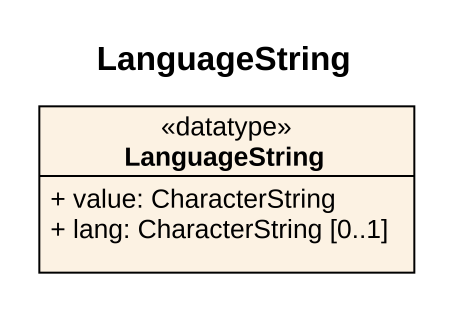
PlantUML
@startuml
title LanguageString
hide circle
hide empty members
skinparam classAttributeIconSize 0
class LanguageString <<datatype>> {
  + value: CharacterString
  + lang: CharacterString [0..1]
}
@enduml
